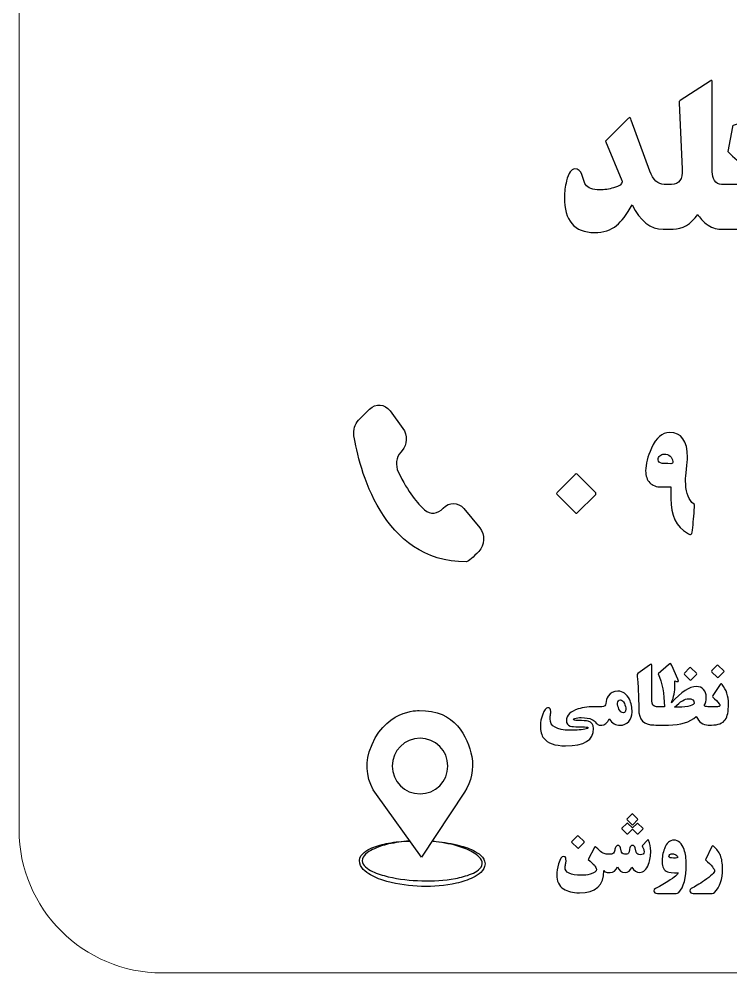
# Model space of a CAD drawing. Header units: millimetres. Extents: x -20 to 20, y -19.5 to 20.5.
# Drawn here: x -19.98 to -5.05, y -19.53 to 0.47 of the extents above; entities that cross this region are included whole.
import ezdxf

# ---------------------------------------------------------------- set-up
doc = ezdxf.new("R2010")
doc.units = ezdxf.units.MM
doc.header["$MEASUREMENT"] = 0
doc.layers.add('Layer 1', color=7, linetype='Continuous')

msp = doc.modelspace()

# ---------------------------------------------------------------- linework, layer by layer
at = {"layer": 'Layer 1', "color": 250, "lineweight": 18}
msp.add_open_spline([(17.0177, 20.4697), (17.0177, 20.4697), (-16.9823, 20.4697), (-16.9823, 20.4697), (-18.6346, 20.4697), (-19.9823, 19.122), (-19.9823, 17.4697), (-19.9823, 17.4697), (-19.9823, -16.5303), (-19.9823, -16.5303), (-19.9823, -18.1826), (-18.6346, -19.5303), (-16.9823, -19.5303), (-16.9823, -19.5303), (17.0177, -19.5303), (17.0177, -19.5303), (18.67, -19.5303), (20.0177, -18.1826), (20.0177, -16.5303), (20.0177, -16.5303), (20.0177, 17.4697), (20.0177, 17.4697), (20.0177, 19.122), (18.67, 20.4697), (17.0177, 20.4697)], degree=3, knots=[0, 0, 0, 0, 0.125, 0.125, 0.125, 0.25, 0.25, 0.25, 0.375, 0.375, 0.375, 0.5, 0.5, 0.5, 0.625, 0.625, 0.625, 0.75, 0.75, 0.75, 0.875, 0.875, 0.875, 1, 1, 1, 1], dxfattribs=at)
at = {"layer": 'Layer 1', "color": 250}
for points, knots in [([(-3.422, -1.3032), (-3.422, -1.3032), (-3.4653, -1.8684), (-3.4653, -1.8684), (-3.4682, -1.8973), (-3.4706, -1.9146), (-3.4735, -1.9199), (-3.4791, -1.9297), (-3.4936, -1.9378), (-3.5168, -1.9446), (-3.5168, -1.9446), (-4.3314, -2.1679), (-4.3314, -2.1679), (-4.1205, -2.419), (-4.015, -2.6801), (-4.015, -2.9521), (-4.015, -3.3535), (-4.1459, -3.6351), (-4.408, -3.798), (-4.5568, -3.8905), (-4.7283, -3.9367), (-4.9223, -3.9367), (-4.9223, -3.9367), (-5.1539, -3.9367), (-5.1539, -3.9367), (-5.1539, -3.9367), (-5.2571, -3.9367), (-5.2571, -3.9367), (-5.2571, -3.9367), (-5.2675, -3.9367), (-5.2675, -3.9367), (-5.3708, -3.9367), (-5.4714, -3.8993), (-5.5694, -3.8245), (-5.6464, -3.7649), (-5.7063, -3.6986), (-5.749, -3.6266), (-5.894, -3.8333), (-6.0662, -3.9367), (-6.2658, -3.9367), (-6.2658, -3.9367), (-6.2969, -3.9367), (-6.2969, -3.9367), (-6.2969, -3.9367), (-6.4168, -3.9367), (-6.4168, -3.9367), (-6.4168, -3.9367), (-6.4769, -3.9367), (-6.4769, -3.9367), (-6.74, -3.9367), (-6.9556, -3.7652), (-7.1239, -3.422), (-7.241, -3.6315), (-7.3496, -3.7769), (-7.4505, -3.858), (-7.5715, -3.9561), (-7.7261, -4.0048), (-7.9134, -4.0048), (-8.3349, -4.0048), (-8.5459, -3.7575), (-8.5459, -3.2629), (-8.5459, -3.1581), (-8.5307, -3.0452), (-8.5004, -2.9239), (-8.4591, -2.757), (-8.402, -2.6737), (-8.3289, -2.6737), (-8.2531, -2.6737), (-8.2034, -2.7115), (-8.1801, -2.7873), (-8.1402, -2.9143), (-8.1152, -2.9845), (-8.1056, -2.9983), (-8.0506, -3.0741), (-7.9501, -3.1119), (-7.8037, -3.1119), (-7.7059, -3.1119), (-7.6089, -3.0974), (-7.5123, -3.0685), (-7.3937, -3.0325), (-7.3345, -2.9898), (-7.3345, -2.9404), (-7.3345, -2.932), (-7.3366, -2.9232), (-7.3408, -2.9136), (-7.3408, -2.9136), (-7.6841, -2.0927), (-7.6841, -2.0927), (-7.6841, -2.0927), (-7.2251, -1.6299), (-7.2251, -1.6299), (-7.2029, -1.6076), (-7.1863, -1.5967), (-7.1754, -1.5967), (-7.1658, -1.5967), (-7.1549, -1.6133), (-7.1422, -1.6465), (-7.1422, -1.6465), (-6.7538, -2.7168), (-6.7538, -2.7168), (-6.6864, -2.9045), (-6.5855, -2.9983), (-6.4518, -2.9983), (-6.4518, -2.9983), (-6.4168, -2.9983), (-6.4168, -2.9983), (-6.4168, -2.9983), (-6.2969, -2.9983), (-6.2969, -2.9983), (-6.1385, -2.9983), (-6.064, -2.8907), (-6.0736, -2.6755), (-6.0736, -2.6755), (-6.1399, -1.2894), (-6.1399, -1.2894), (-6.1413, -1.2633), (-6.1342, -1.245), (-6.1191, -1.2355), (-6.1191, -1.2355), (-5.4887, -0.8298), (-5.4887, -0.8298), (-5.4682, -0.816), (-5.4551, -0.8121), (-5.4495, -0.8174), (-5.4467, -0.8217), (-5.4453, -0.8375), (-5.4453, -0.8651), (-5.4453, -0.8651), (-5.4453, -2.7355), (-5.4453, -2.7355), (-5.4453, -2.8018), (-5.4287, -2.8604), (-5.3959, -2.9115), (-5.3591, -2.9685), (-5.3096, -2.9974), (-5.2478, -2.9983), (-5.2478, -2.9983), (-5.2449, -2.9983), (-5.2449, -2.9983), (-5.2449, -2.9983), (-5.1539, -2.9983), (-5.1539, -2.9983), (-5.1539, -2.9983), (-5.0631, -2.9983), (-5.0631, -2.9983), (-4.8659, -2.9983), (-4.7166, -2.9874), (-4.6147, -2.9651), (-4.5706, -2.9556), (-4.5484, -2.9348), (-4.5484, -2.903), (-4.5484, -2.8851), (-4.5575, -2.8653), (-4.5752, -2.8431), (-4.651, -2.7492), (-4.8324, -2.5714), (-5.1188, -2.3093), (-5.1188, -2.3093), (-5.0214, -1.7897), (-5.0214, -1.7897), (-5.0214, -1.7816), (-5.0162, -1.771), (-5.0052, -1.7586), (-5.0052, -1.7586), (-3.4569, -1.2619), (-3.4569, -1.2619), (-3.4392, -1.2563), (-3.4279, -1.2549), (-3.4241, -1.2577), (-3.4212, -1.2647), (-3.4205, -1.2799), (-3.422, -1.3032)], [0, 0, 0, 0, 0.0175439, 0.0175439, 0.0175439, 0.0350877, 0.0350877, 0.0350877, 0.0526316, 0.0526316, 0.0526316, 0.0701754, 0.0701754, 0.0701754, 0.0877193, 0.0877193, 0.0877193, 0.1052632, 0.1052632, 0.1052632, 0.122807, 0.122807, 0.122807, 0.1403509, 0.1403509, 0.1403509, 0.1578947, 0.1578947, 0.1578947, 0.1754386, 0.1754386, 0.1754386, 0.1929825, 0.1929825, 0.1929825, 0.2105263, 0.2105263, 0.2105263, 0.2280702, 0.2280702, 0.2280702, 0.245614, 0.245614, 0.245614, 0.2631579, 0.2631579, 0.2631579, 0.2807018, 0.2807018, 0.2807018, 0.2982456, 0.2982456, 0.2982456, 0.3157895, 0.3157895, 0.3157895, 0.3333333, 0.3333333, 0.3333333, 0.3508772, 0.3508772, 0.3508772, 0.3684211, 0.3684211, 0.3684211, 0.3859649, 0.3859649, 0.3859649, 0.4035088, 0.4035088, 0.4035088, 0.4210526, 0.4210526, 0.4210526, 0.4385965, 0.4385965, 0.4385965, 0.4561404, 0.4561404, 0.4561404, 0.4736842, 0.4736842, 0.4736842, 0.4912281, 0.4912281, 0.4912281, 0.5087719, 0.5087719, 0.5087719, 0.5263158, 0.5263158, 0.5263158, 0.5438596, 0.5438596, 0.5438596, 0.5614035, 0.5614035, 0.5614035, 0.5789474, 0.5789474, 0.5789474, 0.5964912, 0.5964912, 0.5964912, 0.6140351, 0.6140351, 0.6140351, 0.6315789, 0.6315789, 0.6315789, 0.6491228, 0.6491228, 0.6491228, 0.6666667, 0.6666667, 0.6666667, 0.6842105, 0.6842105, 0.6842105, 0.7017544, 0.7017544, 0.7017544, 0.7192982, 0.7192982, 0.7192982, 0.7368421, 0.7368421, 0.7368421, 0.754386, 0.754386, 0.754386, 0.7719298, 0.7719298, 0.7719298, 0.7894737, 0.7894737, 0.7894737, 0.8070175, 0.8070175, 0.8070175, 0.8245614, 0.8245614, 0.8245614, 0.8421053, 0.8421053, 0.8421053, 0.8596491, 0.8596491, 0.8596491, 0.877193, 0.877193, 0.877193, 0.8947368, 0.8947368, 0.8947368, 0.9122807, 0.9122807, 0.9122807, 0.9298246, 0.9298246, 0.9298246, 0.9473684, 0.9473684, 0.9473684, 0.9649123, 0.9649123, 0.9649123, 0.9824561, 0.9824561, 0.9824561, 1, 1, 1, 1]), ([(-11.9776, -8.6086), (-11.9776, -8.6086), (-11.9511, -8.579), (-11.9511, -8.579), (-11.8396, -8.453), (-11.8315, -8.2491), (-11.9324, -8.1122), (-11.9324, -8.1122), (-12.2023, -7.7453), (-12.2023, -7.7453), (-12.3109, -7.5979), (-12.5039, -7.5813), (-12.6298, -7.709), (-12.6298, -7.709), (-12.8616, -7.9433), (-12.8616, -7.9433), (-12.9417, -8.024), (-12.9777, -8.1458), (-12.9583, -8.266), (-12.8531, -8.9109), (-12.3843, -10.9105), (-10.6028, -10.9105), (-10.5626, -10.9105), (-10.4476, -10.8039), (-10.3393, -10.6932), (-10.2123, -10.5633), (-10.2038, -10.339), (-10.3209, -10.1982), (-10.3209, -10.1982), (-10.6575, -9.7925), (-10.6575, -9.7925), (-10.7735, -9.6525), (-10.9665, -9.6503), (-11.0861, -9.7876), (-11.1926, -9.9096), (-11.3602, -9.9234), (-11.4798, -9.819), (-11.6241, -9.693), (-11.8195, -9.4588), (-12.0291, -9.0238), (-12.094, -8.888), (-12.0735, -8.7176), (-11.9776, -8.6086)], [0, 0, 0, 0, 0.0714286, 0.0714286, 0.0714286, 0.1428571, 0.1428571, 0.1428571, 0.2142857, 0.2142857, 0.2142857, 0.2857143, 0.2857143, 0.2857143, 0.3571429, 0.3571429, 0.3571429, 0.4285714, 0.4285714, 0.4285714, 0.5, 0.5, 0.5, 0.5714286, 0.5714286, 0.5714286, 0.6428571, 0.6428571, 0.6428571, 0.7142857, 0.7142857, 0.7142857, 0.7857143, 0.7857143, 0.7857143, 0.8571429, 0.8571429, 0.8571429, 0.9285714, 0.9285714, 0.9285714, 1, 1, 1, 1]), ([(-5.8164, -9.7637), (-5.8288, -9.9372), (-5.8432, -10.0992), (-5.8598, -10.2491), (-5.8662, -10.3083), (-5.8803, -10.3383), (-5.9018, -10.3383), (-5.9149, -10.3383), (-5.9364, -10.3295), (-5.966, -10.3122), (-6.1981, -10.1778), (-6.3146, -9.9337), (-6.3146, -9.5795), (-6.3146, -9.5795), (-6.3146, -9.341), (-6.3146, -9.341), (-6.3146, -9.341), (-6.5096, -9.341), (-6.5096, -9.341), (-6.6158, -9.341), (-6.6977, -9.3114), (-6.7548, -9.2521), (-6.8123, -9.1925), (-6.8409, -9.11), (-6.8409, -9.0038), (-6.8409, -8.8627), (-6.8007, -8.7043), (-6.7199, -8.5289), (-6.6186, -8.3081), (-6.492, -8.198), (-6.3407, -8.198), (-6.0891, -8.198), (-5.9635, -8.3727), (-5.9635, -8.7219), (-5.9635, -8.7752), (-5.9706, -8.8567), (-5.9844, -8.9657), (-5.9985, -9.075), (-6.0052, -9.1576), (-6.0041, -9.2137), (-6.0027, -9.4148), (-5.9586, -9.565), (-5.8722, -9.6649), (-5.8722, -9.6649), (-5.8252, -9.704), (-5.8252, -9.704), (-5.8168, -9.7136), (-5.814, -9.733), (-5.8164, -9.7637)], [0, 0, 0, 0, 0.0625, 0.0625, 0.0625, 0.125, 0.125, 0.125, 0.1875, 0.1875, 0.1875, 0.25, 0.25, 0.25, 0.3125, 0.3125, 0.3125, 0.375, 0.375, 0.375, 0.4375, 0.4375, 0.4375, 0.5, 0.5, 0.5, 0.5625, 0.5625, 0.5625, 0.625, 0.625, 0.625, 0.6875, 0.6875, 0.6875, 0.75, 0.75, 0.75, 0.8125, 0.8125, 0.8125, 0.875, 0.875, 0.875, 0.9375, 0.9375, 0.9375, 1, 1, 1, 1]), ([(-6.2687, -8.8108), (-6.2835, -8.706), (-6.3467, -8.6538), (-6.4578, -8.6538), (-6.4906, -8.6538), (-6.5192, -8.6651), (-6.5432, -8.687), (-6.5671, -8.7096), (-6.5788, -8.7371), (-6.5788, -8.7702), (-6.5788, -8.8094), (-6.5495, -8.8344), (-6.4913, -8.8454), (-6.4641, -8.8503), (-6.4052, -8.8528), (-6.3146, -8.8528), (-6.28, -8.8528), (-6.2648, -8.8387), (-6.2687, -8.8108)], [0, 0, 0, 0, 0.1666667, 0.1666667, 0.1666667, 0.3333333, 0.3333333, 0.3333333, 0.5, 0.5, 0.5, 0.6666667, 0.6666667, 0.6666667, 0.8333333, 0.8333333, 0.8333333, 1, 1, 1, 1]), ([(-7.901, -9.5115), (-7.901, -9.5115), (-8.2693, -9.8774), (-8.2693, -9.8774), (-8.2866, -9.8946), (-8.3039, -9.8946), (-8.3212, -9.8774), (-8.3212, -9.8774), (-8.6969, -9.5006), (-8.6969, -9.5006), (-8.7124, -9.4882), (-8.7117, -9.4734), (-8.6944, -9.4558), (-8.6944, -9.4558), (-8.3176, -9.0766), (-8.3176, -9.0766), (-8.3028, -9.0617), (-8.2883, -9.0614), (-8.2742, -9.0755), (-8.2742, -9.0755), (-7.901, -9.4484), (-7.901, -9.4484), (-7.8795, -9.4699), (-7.8795, -9.4907), (-7.901, -9.5115)], [0, 0, 0, 0, 0.125, 0.125, 0.125, 0.25, 0.25, 0.25, 0.375, 0.375, 0.375, 0.5, 0.5, 0.5, 0.625, 0.625, 0.625, 0.75, 0.75, 0.75, 0.875, 0.875, 0.875, 1, 1, 1, 1]), ([(-5.104, -13.8883), (-5.104, -14.0453), (-5.1263, -14.1564), (-5.1711, -14.2206), (-5.2229, -14.2957), (-5.3189, -14.3335), (-5.4589, -14.3335), (-5.4589, -14.3335), (-5.5267, -14.3332), (-5.5267, -14.3332), (-5.6394, -14.3332), (-5.7227, -14.2725), (-5.7795, -14.1512), (-5.9132, -14.2725), (-6.1075, -14.3332), (-6.3622, -14.3332), (-6.3622, -14.3332), (-6.6265, -14.3324), (-6.6265, -14.3324), (-6.6265, -14.3324), (-6.6679, -14.3316), (-6.6679, -14.3316), (-6.8796, -14.3316), (-6.9857, -14.2211), (-6.9857, -13.9996), (-6.9857, -13.9051), (-6.9889, -13.7809), (-6.9956, -13.6274), (-7.003, -13.4655), (-7.0108, -13.3579), (-7.0186, -13.3057), (-7.0228, -13.2799), (-7.0182, -13.2609), (-7.0051, -13.25), (-7.0051, -13.25), (-6.7586, -13.076), (-6.7586, -13.076), (-6.7416, -13.064), (-6.7303, -13.0584), (-6.7236, -13.0584), (-6.7166, -13.0584), (-6.7127, -13.0651), (-6.7127, -13.0785), (-6.7127, -13.0785), (-6.7127, -13.8246), (-6.7127, -13.8246), (-6.7127, -13.9049), (-6.6786, -13.9462), (-6.6104, -13.9487), (-6.6104, -13.9487), (-6.4487, -13.9487), (-6.4487, -13.9487), (-6.4487, -13.6767), (-6.4928, -13.4467), (-6.581, -13.259), (-6.581, -13.259), (-6.3615, -13.0682), (-6.3615, -13.0682), (-6.3414, -13.0512), (-6.3291, -13.0431), (-6.3234, -13.0431), (-6.3164, -13.0431), (-6.3072, -13.0558), (-6.2952, -13.0819), (-6.2952, -13.0819), (-6.1665, -13.3684), (-6.1665, -13.3684), (-6.1569, -13.3895), (-6.152, -13.404), (-6.152, -13.4114), (-6.152, -13.4181), (-6.158, -13.4216), (-6.17, -13.4216), (-6.183, -13.4216), (-6.2031, -13.4174), (-6.231, -13.4089), (-6.2275, -13.4389), (-6.2257, -13.4693), (-6.2257, -13.5007), (-6.2257, -13.6245), (-6.2501, -13.7466), (-6.2987, -13.8665), (-6.0941, -13.6386), (-5.9202, -13.525), (-5.7766, -13.525), (-5.7142, -13.525), (-5.6637, -13.5465), (-5.626, -13.5896), (-5.5897, -13.6301), (-5.5717, -13.6824), (-5.5717, -13.7466), (-5.5717, -13.8235), (-5.5847, -13.8838), (-5.6108, -13.9265), (-5.6034, -13.9413), (-5.5794, -13.9487), (-5.5385, -13.9487), (-5.5385, -13.9487), (-5.4761, -13.9488), (-5.4761, -13.9488), (-5.4761, -13.9488), (-5.3337, -13.9489), (-5.3337, -13.9489), (-5.3002, -13.9489), (-5.2836, -13.9391), (-5.2836, -13.9207), (-5.2836, -13.9108), (-5.2885, -13.8999), (-5.2981, -13.8876), (-5.333, -13.8424), (-5.3781, -13.7951), (-5.4335, -13.7457), (-5.442, -13.738), (-5.442, -13.7278), (-5.4335, -13.7154), (-5.4335, -13.7154), (-5.2758, -13.4861), (-5.2758, -13.4861), (-5.2674, -13.4738), (-5.261, -13.4674), (-5.2571, -13.4674), (-5.2522, -13.4674), (-5.2451, -13.473), (-5.2363, -13.4843), (-5.1481, -13.593), (-5.104, -13.7278), (-5.104, -13.8883)], [0, 0, 0, 0, 0.0238095, 0.0238095, 0.0238095, 0.047619, 0.047619, 0.047619, 0.0714286, 0.0714286, 0.0714286, 0.0952381, 0.0952381, 0.0952381, 0.1190476, 0.1190476, 0.1190476, 0.1428571, 0.1428571, 0.1428571, 0.1666667, 0.1666667, 0.1666667, 0.1904762, 0.1904762, 0.1904762, 0.2142857, 0.2142857, 0.2142857, 0.2380952, 0.2380952, 0.2380952, 0.2619048, 0.2619048, 0.2619048, 0.2857143, 0.2857143, 0.2857143, 0.3095238, 0.3095238, 0.3095238, 0.3333333, 0.3333333, 0.3333333, 0.3571429, 0.3571429, 0.3571429, 0.3809524, 0.3809524, 0.3809524, 0.4047619, 0.4047619, 0.4047619, 0.4285714, 0.4285714, 0.4285714, 0.452381, 0.452381, 0.452381, 0.4761905, 0.4761905, 0.4761905, 0.5, 0.5, 0.5, 0.5238095, 0.5238095, 0.5238095, 0.547619, 0.547619, 0.547619, 0.5714286, 0.5714286, 0.5714286, 0.5952381, 0.5952381, 0.5952381, 0.6190476, 0.6190476, 0.6190476, 0.6428571, 0.6428571, 0.6428571, 0.6666667, 0.6666667, 0.6666667, 0.6904762, 0.6904762, 0.6904762, 0.7142857, 0.7142857, 0.7142857, 0.7380952, 0.7380952, 0.7380952, 0.7619048, 0.7619048, 0.7619048, 0.7857143, 0.7857143, 0.7857143, 0.8095238, 0.8095238, 0.8095238, 0.8333333, 0.8333333, 0.8333333, 0.8571429, 0.8571429, 0.8571429, 0.8809524, 0.8809524, 0.8809524, 0.9047619, 0.9047619, 0.9047619, 0.9285714, 0.9285714, 0.9285714, 0.952381, 0.952381, 0.952381, 0.9761905, 0.9761905, 0.9761905, 1, 1, 1, 1]), ([(-5.7735, -13.2481), (-5.7657, -13.2558), (-5.7657, -13.264), (-5.7735, -13.2714), (-5.7735, -13.2714), (-5.8874, -13.3864), (-5.8874, -13.3864), (-5.8955, -13.3941), (-5.9036, -13.3938), (-5.9125, -13.386), (-5.9125, -13.386), (-6.0275, -13.2731), (-6.0275, -13.2731), (-6.0366, -13.265), (-6.0359, -13.2555), (-6.025, -13.2446), (-6.025, -13.2446), (-5.9185, -13.1363), (-5.9185, -13.1363), (-5.9093, -13.1271), (-5.8998, -13.1271), (-5.8902, -13.1363), (-5.8902, -13.1363), (-5.7735, -13.2481), (-5.7735, -13.2481)], [0, 0, 0, 0, 0.125, 0.125, 0.125, 0.25, 0.25, 0.25, 0.375, 0.375, 0.375, 0.5, 0.5, 0.5, 0.625, 0.625, 0.625, 0.75, 0.75, 0.75, 0.875, 0.875, 0.875, 1, 1, 1, 1]), ([(-5.2014, -13.1947), (-5.1929, -13.2025), (-5.1926, -13.2109), (-5.201, -13.2194), (-5.201, -13.2194), (-5.3153, -13.3323), (-5.3153, -13.3323), (-5.3235, -13.3401), (-5.3319, -13.3401), (-5.3407, -13.3323), (-5.3407, -13.3323), (-5.4557, -13.2208), (-5.4557, -13.2208), (-5.4653, -13.212), (-5.4646, -13.2021), (-5.4529, -13.1905), (-5.4529, -13.1905), (-5.3471, -13.0829), (-5.3471, -13.0829), (-5.3379, -13.073), (-5.3284, -13.073), (-5.3185, -13.0829), (-5.3185, -13.0829), (-5.2014, -13.1947), (-5.2014, -13.1947)], [0, 0, 0, 0, 0.125, 0.125, 0.125, 0.25, 0.25, 0.25, 0.375, 0.375, 0.375, 0.5, 0.5, 0.5, 0.625, 0.625, 0.625, 0.75, 0.75, 0.75, 0.875, 0.875, 0.875, 1, 1, 1, 1]), ([(-7.1239, -14.0662), (-7.1239, -14.1403), (-7.1476, -14.2038), (-7.1948, -14.256), (-7.2435, -14.311), (-7.3046, -14.3385), (-7.3779, -14.3385), (-7.4707, -14.3385), (-7.5459, -14.2937), (-7.6041, -14.2045), (-7.6432, -14.2902), (-7.6951, -14.3332), (-7.7627, -14.3332), (-7.7627, -14.3332), (-7.8152, -14.3333), (-7.8152, -14.3333), (-7.8325, -14.3333), (-7.853, -14.3195), (-7.8763, -14.2924), (-7.9055, -14.2578), (-7.9359, -14.2324), (-7.9676, -14.2165), (-8.0223, -14.1894), (-8.0967, -14.176), (-8.1902, -14.176), (-8.2446, -14.176), (-8.2894, -14.182), (-8.3243, -14.1943), (-8.3451, -14.2017), (-8.3557, -14.2088), (-8.3557, -14.2165), (-8.3557, -14.2299), (-8.3236, -14.237), (-8.2601, -14.237), (-8.1567, -14.237), (-8.0858, -14.2423), (-8.0474, -14.2536), (-7.9697, -14.2761), (-7.9313, -14.3262), (-7.9313, -14.4046), (-7.9313, -14.6469), (-8.1278, -14.7679), (-8.5208, -14.7679), (-8.7452, -14.7679), (-8.8976, -14.7146), (-8.9783, -14.6078), (-9.0246, -14.5464), (-9.0478, -14.4592), (-9.0478, -14.3478), (-9.0478, -14.2709), (-9.032, -14.1901), (-9.0002, -14.1054), (-8.9671, -14.0158), (-8.9325, -13.9706), (-8.8968, -13.9706), (-8.8524, -13.9706), (-8.8302, -13.9957), (-8.8302, -14.0461), (-8.8302, -14.0634), (-8.8326, -14.0895), (-8.8383, -14.123), (-8.8436, -14.1569), (-8.846, -14.1827), (-8.846, -14.2003), (-8.846, -14.3608), (-8.7074, -14.4409), (-8.4294, -14.4409), (-8.282, -14.4409), (-8.168, -14.4324), (-8.0879, -14.4155), (-8.0586, -14.4091), (-8.0438, -14.4014), (-8.0438, -14.3919), (-8.0438, -14.3827), (-8.0586, -14.377), (-8.0879, -14.3749), (-8.1387, -14.3707), (-8.1916, -14.3689), (-8.2463, -14.3689), (-8.3299, -14.3689), (-8.3881, -14.3636), (-8.421, -14.3531), (-8.4756, -14.3347), (-8.5031, -14.298), (-8.5031, -14.2426), (-8.5031, -14.1269), (-8.4199, -14.0444), (-8.2541, -13.9953), (-8.1472, -13.9636), (-8.0188, -13.9477), (-7.8685, -13.9477), (-7.8685, -13.9477), (-7.7627, -13.9477), (-7.7627, -13.9477), (-7.7069, -13.9432), (-7.6778, -13.9212), (-7.6753, -13.8817), (-7.6718, -13.8221), (-7.6552, -13.7698), (-7.6252, -13.7254), (-7.5801, -13.6573), (-7.513, -13.6231), (-7.4238, -13.6231), (-7.3165, -13.6231), (-7.2358, -13.6799), (-7.1821, -13.7928), (-7.1433, -13.8746), (-7.1239, -13.966), (-7.1239, -14.0662)], [0, 0, 0, 0, 0.0277778, 0.0277778, 0.0277778, 0.0555556, 0.0555556, 0.0555556, 0.0833333, 0.0833333, 0.0833333, 0.1111111, 0.1111111, 0.1111111, 0.1388889, 0.1388889, 0.1388889, 0.1666667, 0.1666667, 0.1666667, 0.1944444, 0.1944444, 0.1944444, 0.2222222, 0.2222222, 0.2222222, 0.25, 0.25, 0.25, 0.2777778, 0.2777778, 0.2777778, 0.3055556, 0.3055556, 0.3055556, 0.3333333, 0.3333333, 0.3333333, 0.3611111, 0.3611111, 0.3611111, 0.3888889, 0.3888889, 0.3888889, 0.4166667, 0.4166667, 0.4166667, 0.4444444, 0.4444444, 0.4444444, 0.4722222, 0.4722222, 0.4722222, 0.5, 0.5, 0.5, 0.5277778, 0.5277778, 0.5277778, 0.5555556, 0.5555556, 0.5555556, 0.5833333, 0.5833333, 0.5833333, 0.6111111, 0.6111111, 0.6111111, 0.6388889, 0.6388889, 0.6388889, 0.6666667, 0.6666667, 0.6666667, 0.6944444, 0.6944444, 0.6944444, 0.7222222, 0.7222222, 0.7222222, 0.75, 0.75, 0.75, 0.7777778, 0.7777778, 0.7777778, 0.8055556, 0.8055556, 0.8055556, 0.8333333, 0.8333333, 0.8333333, 0.8611111, 0.8611111, 0.8611111, 0.8888889, 0.8888889, 0.8888889, 0.9166667, 0.9166667, 0.9166667, 0.9444444, 0.9444444, 0.9444444, 0.9722222, 0.9722222, 0.9722222, 1, 1, 1, 1]), ([(-5.825, -13.8778), (-5.825, -13.8129), (-5.8638, -13.7801), (-5.9414, -13.7801), (-6.0169, -13.7801), (-6.1142, -13.839), (-6.2335, -13.9572), (-6.2074, -13.9582), (-6.182, -13.9589), (-6.1573, -13.9589), (-6.055, -13.9589), (-5.9717, -13.9491), (-5.9072, -13.93), (-5.8525, -13.9134), (-5.825, -13.8961), (-5.825, -13.8778)], [0, 0, 0, 0, 0.2, 0.2, 0.2, 0.4, 0.4, 0.4, 0.6, 0.6, 0.6, 0.8, 0.8, 0.8, 1, 1, 1, 1]), ([(-12.4892, -15.7885), (-12.4892, -15.7885), (-11.5398, -17.1026), (-11.5398, -17.1026), (-11.5398, -17.1026), (-10.6417, -15.7384), (-10.6417, -15.7384), (-10.497, -15.519), (-10.4377, -15.2519), (-10.49, -14.994), (-10.5753, -14.5735), (-10.8318, -14.0137), (-11.5927, -14.0285), (-11.5927, -14.0285), (-12.3551, -13.9999), (-12.6387, -14.8953), (-12.735, -15.1983), (-12.6754, -15.5306), (-12.4892, -15.7885)], [0, 0, 0, 0, 0.1666667, 0.1666667, 0.1666667, 0.3333333, 0.3333333, 0.3333333, 0.5, 0.5, 0.5, 0.6666667, 0.6666667, 0.6666667, 0.8333333, 0.8333333, 0.8333333, 1, 1, 1, 1]), ([(-7.2576, -13.9977), (-7.2576, -13.9614), (-7.2675, -13.9226), (-7.2873, -13.881), (-7.3109, -13.8305), (-7.3388, -13.8055), (-7.3702, -13.8055), (-7.3875, -13.8055), (-7.4016, -13.8122), (-7.4125, -13.8256), (-7.4241, -13.8386), (-7.4298, -13.8542), (-7.4298, -13.8718), (-7.4298, -13.9145), (-7.4203, -13.9565), (-7.4016, -13.997), (-7.3779, -14.0492), (-7.3458, -14.075), (-7.3053, -14.075), (-7.2735, -14.075), (-7.2576, -14.0492), (-7.2576, -13.9977)], [0, 0, 0, 0, 0.1428571, 0.1428571, 0.1428571, 0.2857143, 0.2857143, 0.2857143, 0.4285714, 0.4285714, 0.4285714, 0.5714286, 0.5714286, 0.5714286, 0.7142857, 0.7142857, 0.7142857, 0.8571429, 0.8571429, 0.8571429, 1, 1, 1, 1]), ([(-7.2316, -16.3194), (-7.2383, -16.313), (-7.2383, -16.3067), (-7.2316, -16.3), (-7.2316, -16.3), (-7.1307, -16.1998), (-7.1307, -16.1998), (-7.1236, -16.1935), (-7.1169, -16.1935), (-7.1102, -16.1998), (-7.1102, -16.1998), (-7.0086, -16.2989), (-7.0086, -16.2989), (-7.0019, -16.306), (-7.003, -16.3138), (-7.0122, -16.3236), (-7.0122, -16.3236), (-7.1035, -16.4175), (-7.1035, -16.4175), (-7.1117, -16.4266), (-7.1201, -16.4266), (-7.1293, -16.4178), (-7.1293, -16.4178), (-7.2316, -16.3194), (-7.2316, -16.3194)], [0, 0, 0, 0, 0.125, 0.125, 0.125, 0.25, 0.25, 0.25, 0.375, 0.375, 0.375, 0.5, 0.5, 0.5, 0.625, 0.625, 0.625, 0.75, 0.75, 0.75, 0.875, 0.875, 0.875, 1, 1, 1, 1]), ([(-7.3388, -16.5117), (-7.3455, -16.5064), (-7.3455, -16.5004), (-7.3381, -16.493), (-7.3381, -16.493), (-7.2383, -16.3942), (-7.2383, -16.3942), (-7.2316, -16.3871), (-7.2245, -16.3871), (-7.2178, -16.3942), (-7.2178, -16.3942), (-7.1198, -16.4894), (-7.1198, -16.4894), (-7.1198, -16.4894), (-7.0213, -16.3942), (-7.0213, -16.3942), (-7.0146, -16.3878), (-7.0079, -16.3878), (-7.0019, -16.3942), (-7.0019, -16.3942), (-6.901, -16.4923), (-6.901, -16.4923), (-6.8933, -16.4997), (-6.8936, -16.5071), (-6.9021, -16.5159), (-6.9021, -16.5159), (-6.9963, -16.6108), (-6.9963, -16.6108), (-7.0037, -16.6189), (-7.0118, -16.6189), (-7.0196, -16.6108), (-7.0196, -16.6108), (-7.1199, -16.5164), (-7.1199, -16.5164), (-7.1199, -16.5164), (-7.2115, -16.6111), (-7.2115, -16.6111), (-7.2196, -16.6193), (-7.2281, -16.6193), (-7.2365, -16.6111), (-7.2365, -16.6111), (-7.3388, -16.5117), (-7.3388, -16.5117)], [0, 0, 0, 0, 0.0714286, 0.0714286, 0.0714286, 0.1428571, 0.1428571, 0.1428571, 0.2142857, 0.2142857, 0.2142857, 0.2857143, 0.2857143, 0.2857143, 0.3571429, 0.3571429, 0.3571429, 0.4285714, 0.4285714, 0.4285714, 0.5, 0.5, 0.5, 0.5714286, 0.5714286, 0.5714286, 0.6428571, 0.6428571, 0.6428571, 0.7142857, 0.7142857, 0.7142857, 0.7857143, 0.7857143, 0.7857143, 0.8571429, 0.8571429, 0.8571429, 0.9285714, 0.9285714, 0.9285714, 1, 1, 1, 1]), ([(-11.2991, -16.7707), (-11.1345, -16.7917), (-10.9667, -16.8196), (-10.8028, -16.8637), (-10.6874, -16.8962), (-10.5746, -16.9395), (-10.4715, -16.9974), (-10.3738, -17.0535), (-10.2659, -17.1389), (-10.2687, -17.2408), (-10.2796, -17.3414), (-10.3915, -17.4098), (-10.4934, -17.4539), (-10.5996, -17.4991), (-10.7146, -17.5259), (-10.83, -17.5488), (-11.0617, -17.5925), (-11.3002, -17.6042), (-11.5369, -17.5968), (-11.7733, -17.5922), (-12.0111, -17.5686), (-12.24, -17.5132), (-12.354, -17.4849), (-12.4676, -17.4518), (-12.5716, -17.401), (-12.6708, -17.3523), (-12.7794, -17.2782), (-12.7854, -17.1773), (-12.7826, -17.075), (-12.6708, -16.9949), (-12.5702, -16.9441), (-12.464, -16.8916), (-12.3494, -16.8538), (-12.2326, -16.827), (-12.0901, -16.7966), (-11.9452, -16.778), (-11.8011, -16.7653), (-11.948, -16.768), (-12.0929, -16.7831), (-12.2361, -16.8101), (-12.3543, -16.8337), (-12.4732, -16.8612), (-12.5861, -16.9096), (-12.6912, -16.9593), (-12.8256, -17.0242), (-12.8457, -17.1759), (-12.8419, -17.329), (-12.7117, -17.4126), (-12.6104, -17.474), (-12.5011, -17.5354), (-12.3847, -17.5795), (-12.2661, -17.6134), (-12.0284, -17.6772), (-11.7842, -17.7075), (-11.5398, -17.7178), (-11.2949, -17.7202), (-11.0497, -17.7019), (-10.8092, -17.6504), (-10.6889, -17.6232), (-10.5703, -17.5848), (-10.4578, -17.5294), (-10.3537, -17.4729), (-10.2197, -17.396), (-10.2077, -17.2426), (-10.22, -17.0905), (-10.3512, -17.0182), (-10.4536, -16.9635), (-10.564, -16.9096), (-10.6811, -16.8757), (-10.7982, -16.8464), (-10.963, -16.8066), (-11.1307, -16.7829), (-11.2991, -16.7707)], [0, 0, 0, 0, 0.0416667, 0.0416667, 0.0416667, 0.0833333, 0.0833333, 0.0833333, 0.125, 0.125, 0.125, 0.1666667, 0.1666667, 0.1666667, 0.2083333, 0.2083333, 0.2083333, 0.25, 0.25, 0.25, 0.2916667, 0.2916667, 0.2916667, 0.3333333, 0.3333333, 0.3333333, 0.375, 0.375, 0.375, 0.4166667, 0.4166667, 0.4166667, 0.4583333, 0.4583333, 0.4583333, 0.5, 0.5, 0.5, 0.5416667, 0.5416667, 0.5416667, 0.5833333, 0.5833333, 0.5833333, 0.625, 0.625, 0.625, 0.6666667, 0.6666667, 0.6666667, 0.7083333, 0.7083333, 0.7083333, 0.75, 0.75, 0.75, 0.7916667, 0.7916667, 0.7916667, 0.8333333, 0.8333333, 0.8333333, 0.875, 0.875, 0.875, 0.9166667, 0.9166667, 0.9166667, 0.9583333, 0.9583333, 0.9583333, 1, 1, 1, 1]), ([(-6.7342, -16.9742), (-6.7342, -17.0743), (-6.749, -17.1657), (-6.779, -17.249), (-6.8206, -17.3647), (-6.8816, -17.4225), (-6.9621, -17.4225), (-7.0298, -17.4225), (-7.0859, -17.3855), (-7.1307, -17.3121), (-7.1635, -17.3855), (-7.209, -17.4225), (-7.2679, -17.4225), (-7.3498, -17.4225), (-7.4048, -17.3844), (-7.433, -17.3082), (-7.4676, -17.3844), (-7.5177, -17.4225), (-7.584, -17.4225), (-7.584, -17.4225), (-7.6001, -17.4225), (-7.6001, -17.4225), (-7.6001, -17.4225), (-7.6474, -17.4226), (-7.6474, -17.4226), (-7.6774, -17.4226), (-7.7003, -17.4099), (-7.7169, -17.3841), (-7.7169, -17.6949), (-7.888, -17.8505), (-8.2302, -17.8505), (-8.371, -17.8505), (-8.4817, -17.8237), (-8.5625, -17.7697), (-8.6592, -17.7062), (-8.7072, -17.6071), (-8.7072, -17.4734), (-8.7072, -17.4078), (-8.6941, -17.3312), (-8.6676, -17.2437), (-8.6359, -17.1396), (-8.6006, -17.0881), (-8.5615, -17.0881), (-8.5378, -17.0881), (-8.5227, -17.0984), (-8.5156, -17.1192), (-8.5124, -17.1301), (-8.5107, -17.1502), (-8.5107, -17.1802), (-8.5107, -17.1947), (-8.5142, -17.2176), (-8.5209, -17.2487), (-8.5276, -17.2793), (-8.5311, -17.3023), (-8.5311, -17.3174), (-8.5311, -17.4279), (-8.4189, -17.4836), (-8.1946, -17.4836), (-8.1283, -17.4836), (-8.0651, -17.4758), (-8.0058, -17.4607), (-7.9173, -17.4381), (-7.8728, -17.4025), (-7.8728, -17.3538), (-7.8728, -17.3132), (-7.9296, -17.2472), (-8.0432, -17.1555), (-8.0432, -17.1555), (-7.9109, -16.898), (-7.9109, -16.898), (-7.9056, -16.8885), (-7.9014, -16.8835), (-7.8975, -16.8835), (-7.8933, -16.8835), (-7.887, -16.8885), (-7.8778, -16.898), (-7.7885, -16.9911), (-7.7197, -17.038), (-7.6711, -17.038), (-7.6711, -17.038), (-7.6001, -17.0404), (-7.6001, -17.0404), (-7.6001, -17.0404), (-7.5854, -17.0429), (-7.5854, -17.0429), (-7.5466, -17.0429), (-7.5188, -17.0271), (-7.5025, -16.995), (-7.4941, -16.9671), (-7.486, -16.9392), (-7.4778, -16.9114), (-7.4634, -16.8754), (-7.4447, -16.8574), (-7.4228, -16.8574), (-7.3963, -16.8574), (-7.3787, -16.8733), (-7.3706, -16.9054), (-7.3706, -16.9054), (-7.3459, -16.995), (-7.3459, -16.995), (-7.33, -17.0271), (-7.3, -17.0429), (-7.2559, -17.0429), (-7.2231, -17.0429), (-7.2013, -17.0271), (-7.19, -16.9946), (-7.1864, -16.9784), (-7.1801, -16.9484), (-7.1706, -16.9057), (-7.1625, -16.8733), (-7.1438, -16.8574), (-7.1145, -16.8574), (-7.0884, -16.8574), (-7.0714, -16.874), (-7.0637, -16.9078), (-7.0637, -16.9078), (-7.0415, -17.0013), (-7.0415, -17.0013), (-7.0259, -17.0345), (-6.9963, -17.0514), (-6.9526, -17.0514), (-6.9003, -17.0514), (-6.8739, -17.0324), (-6.8739, -16.9946), (-6.8739, -16.9717), (-6.8788, -16.9484), (-6.8883, -16.9251), (-6.8933, -16.9124), (-6.9021, -16.892), (-6.9145, -16.8641), (-6.9145, -16.8641), (-6.8054, -16.7438), (-6.8054, -16.7438), (-6.7934, -16.7307), (-6.7846, -16.7318), (-6.779, -16.7466), (-6.749, -16.8218), (-6.7342, -16.8976), (-6.7342, -16.9742)], [0, 0, 0, 0, 0.0217391, 0.0217391, 0.0217391, 0.0434783, 0.0434783, 0.0434783, 0.0652174, 0.0652174, 0.0652174, 0.0869565, 0.0869565, 0.0869565, 0.1086957, 0.1086957, 0.1086957, 0.1304348, 0.1304348, 0.1304348, 0.1521739, 0.1521739, 0.1521739, 0.173913, 0.173913, 0.173913, 0.1956522, 0.1956522, 0.1956522, 0.2173913, 0.2173913, 0.2173913, 0.2391304, 0.2391304, 0.2391304, 0.2608696, 0.2608696, 0.2608696, 0.2826087, 0.2826087, 0.2826087, 0.3043478, 0.3043478, 0.3043478, 0.326087, 0.326087, 0.326087, 0.3478261, 0.3478261, 0.3478261, 0.3695652, 0.3695652, 0.3695652, 0.3913043, 0.3913043, 0.3913043, 0.4130435, 0.4130435, 0.4130435, 0.4347826, 0.4347826, 0.4347826, 0.4565217, 0.4565217, 0.4565217, 0.4782609, 0.4782609, 0.4782609, 0.5, 0.5, 0.5, 0.5217391, 0.5217391, 0.5217391, 0.5434783, 0.5434783, 0.5434783, 0.5652174, 0.5652174, 0.5652174, 0.5869565, 0.5869565, 0.5869565, 0.6086957, 0.6086957, 0.6086957, 0.6304348, 0.6304348, 0.6304348, 0.6521739, 0.6521739, 0.6521739, 0.673913, 0.673913, 0.673913, 0.6956522, 0.6956522, 0.6956522, 0.7173913, 0.7173913, 0.7173913, 0.7391304, 0.7391304, 0.7391304, 0.7608696, 0.7608696, 0.7608696, 0.7826087, 0.7826087, 0.7826087, 0.8043478, 0.8043478, 0.8043478, 0.826087, 0.826087, 0.826087, 0.8478261, 0.8478261, 0.8478261, 0.8695652, 0.8695652, 0.8695652, 0.8913043, 0.8913043, 0.8913043, 0.9130435, 0.9130435, 0.9130435, 0.9347826, 0.9347826, 0.9347826, 0.9565217, 0.9565217, 0.9565217, 0.9782609, 0.9782609, 0.9782609, 1, 1, 1, 1]), ([(-8.1328, -16.7728), (-8.1251, -16.7802), (-8.1254, -16.7879), (-8.1339, -16.796), (-8.1339, -16.796), (-8.2471, -16.911), (-8.2471, -16.911), (-8.2549, -16.9188), (-8.2634, -16.9185), (-8.2718, -16.9107), (-8.2718, -16.9107), (-8.3872, -16.7978), (-8.3872, -16.7978), (-8.396, -16.7897), (-8.3953, -16.7802), (-8.3844, -16.7692), (-8.3844, -16.7692), (-8.2778, -16.6609), (-8.2778, -16.6609), (-8.2687, -16.6518), (-8.2595, -16.6518), (-8.25, -16.6609), (-8.25, -16.6609), (-8.1328, -16.7728), (-8.1328, -16.7728)], [0, 0, 0, 0, 0.125, 0.125, 0.125, 0.25, 0.25, 0.25, 0.375, 0.375, 0.375, 0.5, 0.5, 0.5, 0.625, 0.625, 0.625, 0.75, 0.75, 0.75, 0.875, 0.875, 0.875, 1, 1, 1, 1]), ([(-5.9896, -17.2541), (-5.9896, -17.5352), (-6.0422, -17.7317), (-6.1477, -17.8436), (-6.1607, -17.8573), (-6.1776, -17.8637), (-6.1988, -17.8637), (-6.1988, -17.8637), (-6.596, -17.8637), (-6.596, -17.8637), (-6.643, -17.8637), (-6.6666, -17.8446), (-6.6666, -17.8062), (-6.6666, -17.7854), (-6.6564, -17.7702), (-6.6359, -17.7603), (-6.5629, -17.7261), (-6.4754, -17.6767), (-6.3724, -17.6125), (-6.2334, -17.525), (-6.1628, -17.4647), (-6.1604, -17.4301), (-6.2757, -17.4301), (-6.3509, -17.4231), (-6.3851, -17.4097), (-6.4602, -17.3804), (-6.498, -17.3116), (-6.498, -17.2029), (-6.498, -17.1049), (-6.4814, -17.0124), (-6.4486, -16.926), (-6.4034, -16.8068), (-6.3367, -16.7471), (-6.2485, -16.7471), (-6.1505, -16.7471), (-6.0792, -16.8117), (-6.0351, -16.9405), (-6.0048, -17.029), (-5.9896, -17.1334), (-5.9896, -17.2541)], [0, 0, 0, 0, 0.0769231, 0.0769231, 0.0769231, 0.1538462, 0.1538462, 0.1538462, 0.2307692, 0.2307692, 0.2307692, 0.3076923, 0.3076923, 0.3076923, 0.3846154, 0.3846154, 0.3846154, 0.4615385, 0.4615385, 0.4615385, 0.5384615, 0.5384615, 0.5384615, 0.6153846, 0.6153846, 0.6153846, 0.6923077, 0.6923077, 0.6923077, 0.7692308, 0.7692308, 0.7692308, 0.8461538, 0.8461538, 0.8461538, 0.9230769, 0.9230769, 0.9230769, 1, 1, 1, 1]), ([(-5.2286, -17.3512), (-5.2286, -17.5622), (-5.284, -17.7259), (-5.3948, -17.8437), (-5.4075, -17.8574), (-5.4248, -17.8638), (-5.4463, -17.8638), (-5.4463, -17.8638), (-5.8439, -17.8638), (-5.8439, -17.8638), (-5.8904, -17.8638), (-5.9141, -17.8444), (-5.9141, -17.8063), (-5.9141, -17.7851), (-5.9042, -17.77), (-5.8844, -17.7604), (-5.8097, -17.7251), (-5.7179, -17.6694), (-5.6082, -17.5943), (-5.4657, -17.4973), (-5.3948, -17.4281), (-5.3948, -17.3872), (-5.3948, -17.353), (-5.4583, -17.2768), (-5.5853, -17.1582), (-5.5853, -17.1582), (-5.4498, -16.8785), (-5.4498, -16.8785), (-5.4417, -16.8626), (-5.4315, -16.8608), (-5.4184, -16.8728), (-5.3496, -16.9346), (-5.3017, -16.9981), (-5.2745, -17.0626), (-5.2438, -17.1353), (-5.2286, -17.2316), (-5.2286, -17.3512)], [0, 0, 0, 0, 0.0833333, 0.0833333, 0.0833333, 0.1666667, 0.1666667, 0.1666667, 0.25, 0.25, 0.25, 0.3333333, 0.3333333, 0.3333333, 0.4166667, 0.4166667, 0.4166667, 0.5, 0.5, 0.5, 0.5833333, 0.5833333, 0.5833333, 0.6666667, 0.6666667, 0.6666667, 0.75, 0.75, 0.75, 0.8333333, 0.8333333, 0.8333333, 0.9166667, 0.9166667, 0.9166667, 1, 1, 1, 1]), ([(-6.1674, -17.1056), (-6.1674, -17.0876), (-6.1808, -17.0703), (-6.2073, -17.0541), (-6.2316, -17.0396), (-6.2535, -17.0318), (-6.2732, -17.0318), (-6.3258, -17.0318), (-6.3519, -17.0516), (-6.3519, -17.0904), (-6.3519, -17.1119), (-6.3202, -17.1225), (-6.2563, -17.1225), (-6.197, -17.1225), (-6.1674, -17.1169), (-6.1674, -17.1056)], [0, 0, 0, 0, 0.2, 0.2, 0.2, 0.4, 0.4, 0.4, 0.6, 0.6, 0.6, 0.8, 0.8, 0.8, 1, 1, 1, 1])]:
    msp.add_open_spline(points, degree=3, knots=knots, dxfattribs=at)
at = {"layer": 'Layer 1', "color": 7}
msp.add_open_spline([(-10.9892, -15.1922), (-10.9892, -15.5143), (-11.2506, -15.7757), (-11.573, -15.7757), (-11.8955, -15.7757), (-12.1569, -15.5143), (-12.1569, -15.1922), (-12.1569, -14.8697), (-11.8955, -14.6083), (-11.573, -14.6083), (-11.2506, -14.6083), (-10.9892, -14.8697), (-10.9892, -15.1922)], degree=3, knots=[0, 0, 0, 0, 0.25, 0.25, 0.25, 0.5, 0.5, 0.5, 0.75, 0.75, 0.75, 1, 1, 1, 1], dxfattribs=at)

doc.saveas('drawing.dxf')
